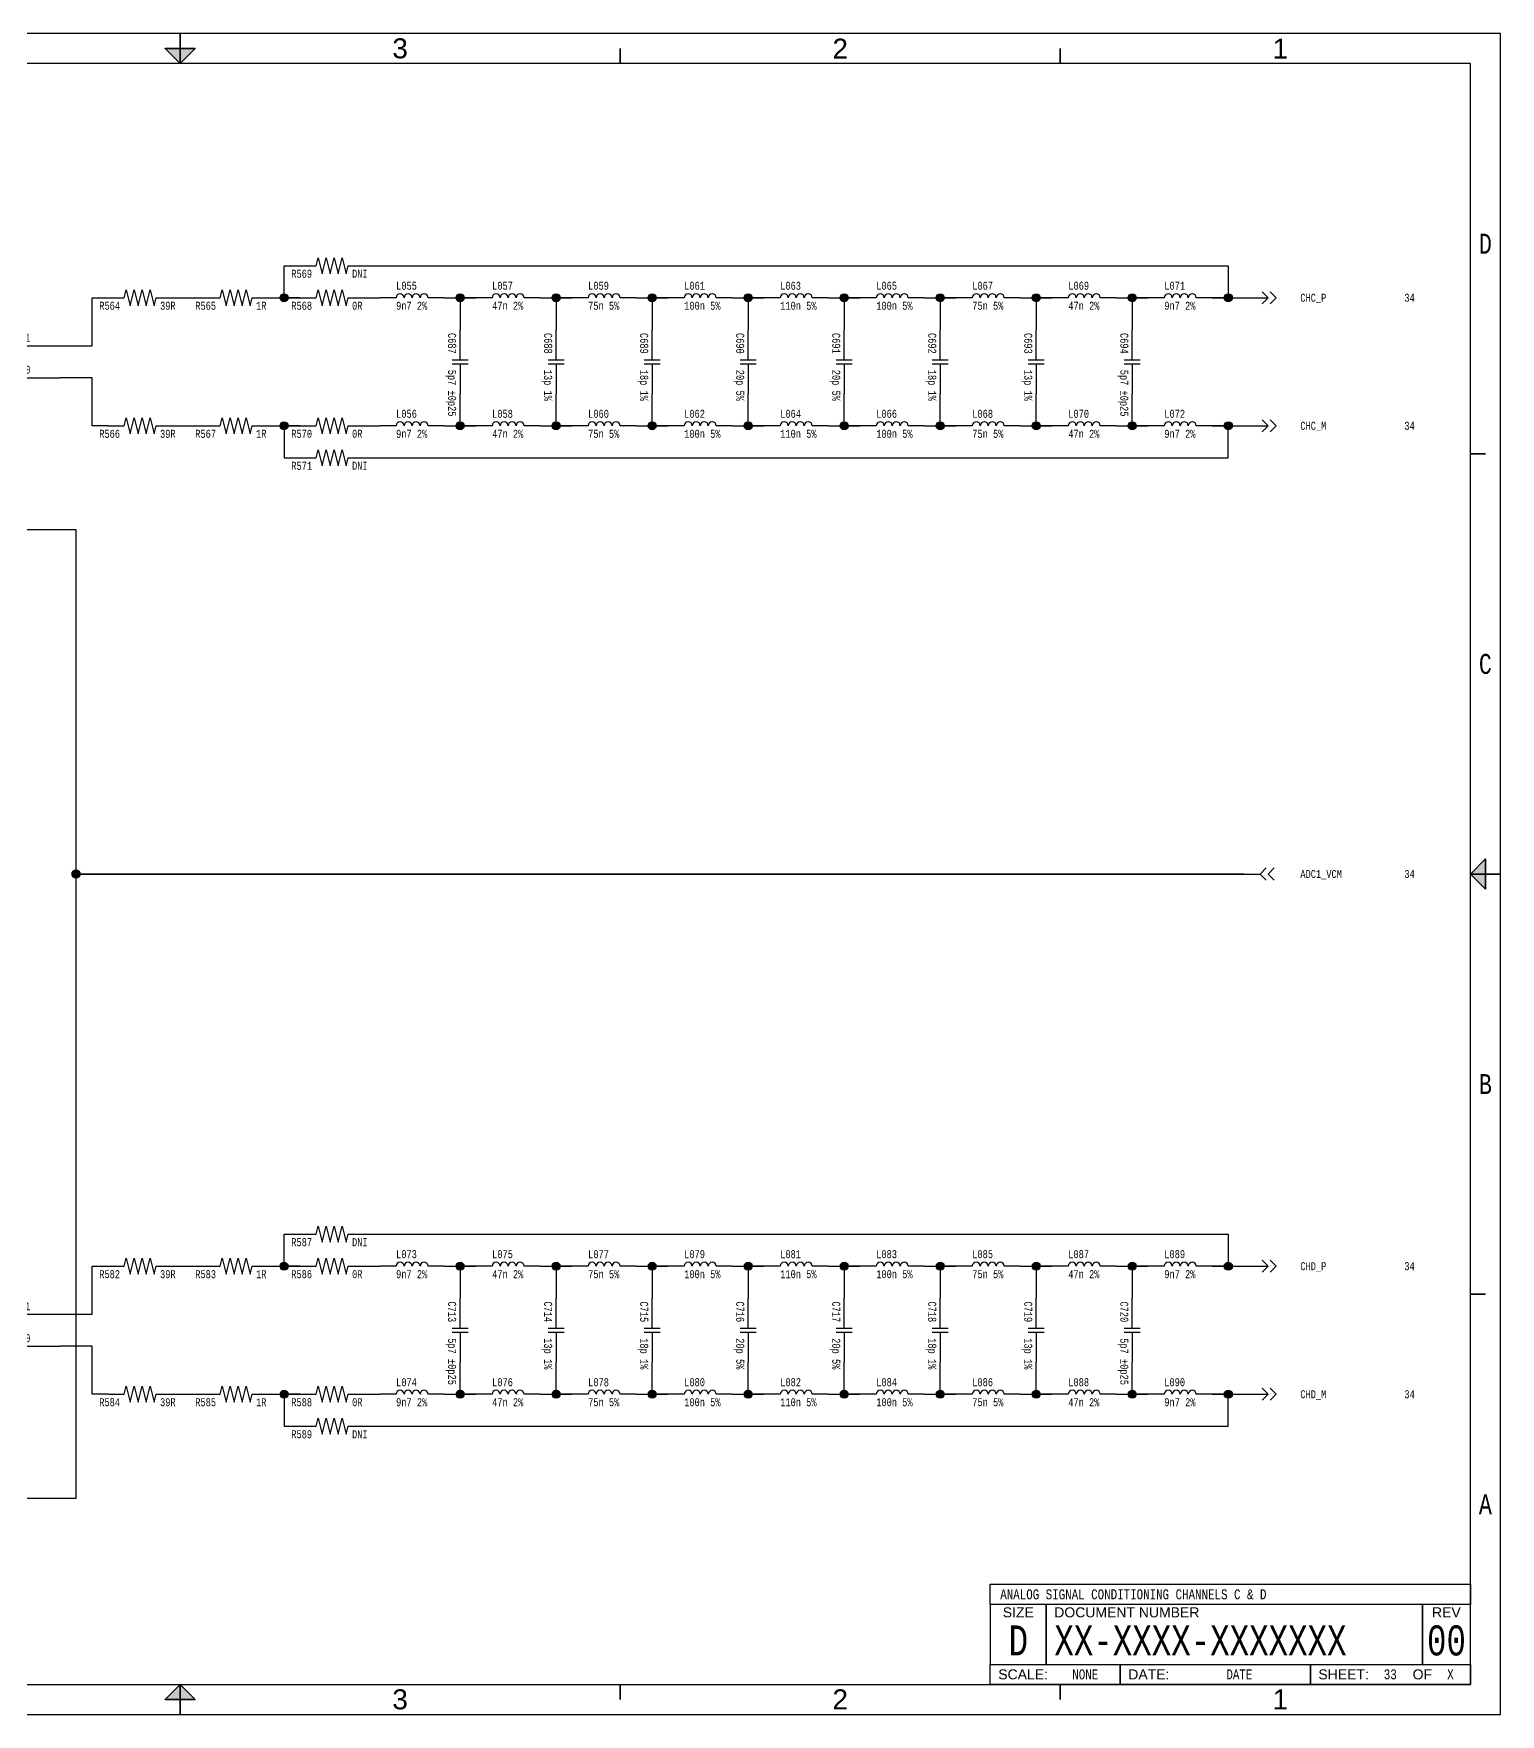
# Paper-space layout '33' of a CAD drawing. Header units: inches. Extents: x 0.2 to 16.8, y 0.2 to 10.8.
# Drawn here: x 7.58 to 16.75, y 0.25 to 10.75 of the extents above; entities that cross this region are included whole.
import ezdxf
from ezdxf.enums import TextEntityAlignment as Align

# ---------------------------------------------------------------- set-up
doc = ezdxf.new("R2010")
doc.units = ezdxf.units.IN
doc.header["$MEASUREMENT"] = 0
for name, color, linetype in [('BORDER', 13, 'Continuous'), ('COMPONENT', 14, 'Continuous'), ('SIGNAL', 84, 'Continuous'), ('TEXT', 252, 'Continuous')]:
    doc.layers.add(name, color=color, linetype=linetype)
doc.styles.add('Monotxt_75', font='monotxt.shx', dxfattribs={"width": 0.75})
doc.styles.get("Standard").update_dxf_attribs({"font": 'arial.ttf'})

# ---------------------------------------------------------------- blocks, each defined once
blk = doc.blocks.new('ANSI B Frame')
at = {"layer": 'BORDER', "lineweight": 35}
h = blk.add_hatch(color=256, dxfattribs=at)
h.dxf.hatch_style = 1
h.paths.add_polyline_path([(8.59375, 10.65625), (8.5, 10.65625), (8.5, 10.5625)])
h.paths.add_polyline_path([(8.5, 10.5625), (8.5, 10.65625), (8.40625, 10.65625)])
h = blk.add_hatch(color=256, dxfattribs=at)
h.dxf.hatch_style = 1
h.paths.add_polyline_path([(16.65625, 5.59375), (16.65625, 5.5), (16.5625, 5.5)])
h.paths.add_polyline_path([(16.5625, 5.5), (16.65625, 5.5), (16.65625, 5.40625)])
h = blk.add_hatch(color=256, dxfattribs=at)
h.dxf.hatch_style = 1
h.paths.add_polyline_path([(8.59375, 0.34375), (8.5, 0.34375), (8.5, 0.4375)])
h.paths.add_polyline_path([(8.5, 0.4375), (8.5, 0.34375), (8.40625, 0.34375)])
at = {"layer": 'BORDER'}
for points in [[(0.25, 0.25), (16.75, 0.25), (16.75, 10.75), (0.25, 10.75)], [(0.4375, 0.4375), (16.5625, 0.4375), (16.5625, 10.5625), (0.4375, 10.5625)], [(13.5625, 1.0625), (16.5625, 1.0625), (16.5625, 0.9375), (13.5625, 0.9375)], [(13.5625, 0.9375), (13.5625, 0.5625), (13.9125, 0.5625), (13.9125, 0.9375), (13.9125, 0.5625), (16.2625, 0.5625), (16.2625, 0.9375), (16.2625, 0.5625), (16.5625, 0.5625), (16.5625, 0.9375)], [(16.5625, 0.4375), (15.5625, 0.4375), (15.5625, 0.5625), (15.5625, 0.4375), (14.375, 0.4375), (14.375, 0.5625), (14.375, 0.4375), (13.5625, 0.4375), (13.5625, 0.5625), (16.5625, 0.5625)]]:
    blk.add_lwpolyline(points, close=True, dxfattribs=at)
at = {"layer": 'BORDER', "lineweight": 35}
for points in [[(8.5, 10.5625), (8.5, 10.75)], [(11.25, 10.65625), (11.25, 10.5625)], [(14, 10.65625), (14, 10.5625)], [(16.65625, 8.125), (16.5625, 8.125)], [(16.5625, 5.5), (16.75, 5.5)], [(16.65625, 2.875), (16.5625, 2.875)], [(8.5, 0.4375), (8.5, 0.25)], [(11.25, 0.34375), (11.25, 0.4375)], [(14, 0.34375), (14, 0.4375)]]:
    blk.add_lwpolyline(points, dxfattribs=at)
for points in [[(8.5, 10.5625), (8.59375, 10.65625), (8.40625, 10.65625)], [(16.5625, 5.5), (16.65625, 5.59375), (16.65625, 5.40625)], [(8.5, 0.4375), (8.59375, 0.34375), (8.40625, 0.34375)]]:
    blk.add_lwpolyline(points, close=True, dxfattribs=at)
at = {"layer": 'BORDER', "style": 'Monotxt_75', "width": 0.75}
for s, p in [('D', (16.65625, 9.4375)), ('C', (16.65625, 6.8125)), ('B', (16.65625, 4.1875)), ('A', (16.65625, 1.5625))]:
    blk.add_text(s, height=0.125, dxfattribs=at).set_placement(p, align=Align.MIDDLE_CENTER)
at = {"layer": 'BORDER'}
for s, p in [('SIZE', (13.7375, 0.8875)), ('REV', (16.4125, 0.8875)), ('OF', (16.2625, 0.5))]:
    blk.add_text(s, height=0.0625, dxfattribs=at).set_placement(p, align=Align.MIDDLE_CENTER)
for s, p in [('DOCUMENT NUMBER', (13.9625, 0.8875)), ('SCALE:', (13.6125, 0.5)), ('DATE:', (14.425, 0.5)), ('SHEET:', (15.6125, 0.5))]:
    blk.add_text(s, height=0.0625, dxfattribs=at).set_placement(p, align=Align.MIDDLE_LEFT)
at = {"layer": 'BORDER', "flags": 8}
for tag, p in [('ZN6', (1.625, 10.65787)), ('ZN5', (4.375, 10.66009)), ('ZN4', (7.125, 10.65625)), ('ZN3', (9.875, 10.65796)), ('ZN2', (12.625, 10.65574)), ('ZN1', (15.375, 10.65574)), ('ZN6', (1.625, 0.34375)), ('ZN5', (4.375, 0.34375)), ('ZN4', (7.125, 0.34375)), ('ZN3', (9.875, 0.34375)), ('ZN2', (12.625, 0.34375)), ('ZN1', (15.375, 0.34375))]:
    blk.add_attdef(tag, text='', height=0.125, dxfattribs=at).set_placement(p, align=Align.MIDDLE_CENTER)
at = {"layer": 'TEXT', "style": 'Monotxt_75', "width": 0.75, "flags": 8}
for tag, height, p in [('DESRP', 0.0625, (13.625, 1)), ('DWG_NO', 0.1875, (13.9625, 0.7125))]:
    blk.add_attdef(tag, text='', height=height, dxfattribs=at).set_placement(p, align=Align.MIDDLE_LEFT)
for tag, height, p in [('SHTSZ', 0.1875, (13.7375, 0.7125)), ('REV', 0.1875, (16.4125, 0.7125)), ('SCALE', 0.0625, (14.15625, 0.5)), ('REVDATE', 0.0625, (15.11875, 0.5)), ('CURRSHT', 0.0625, (16.0625, 0.5)), ('LASTSHT', 0.0625, (16.4375, 0.5))]:
    blk.add_attdef(tag, text='', height=height, dxfattribs=at).set_placement(p, align=Align.MIDDLE_CENTER)
blk = doc.blocks.new('FROM_CONN')
for points in [[(0, 0), (0.05, 0)], [(0.06875, 0.01875), (0.05, 0), (0.06875, -0.01875)], [(0.09375, 0.01875), (0.075, 0), (0.09375, -0.01875)]]:
    blk.add_lwpolyline(points)
blk = doc.blocks.new('TO_CONN')
for points in [[(0, 0), (0.075, 0)], [(0.05625, 0.01875), (0.075, 0), (0.05625, -0.01875)], [(0.08125, 0.01875), (0.1, 0), (0.08125, -0.01875)]]:
    blk.add_lwpolyline(points)
blk = doc.blocks.new('LMH6401')
for points in [[(-0.2, 0.7), (-0.2, 0.4)], [(0, 0.6), (0, 0.3)], [(-0.9, 0.45), (-0.6, 0.45)], [(-0.9, 0.35), (-0.6, 0.35)], [(-0.9, 0.25), (-0.6, 0.25)], [(-0.9, 0.15), (-0.6, 0.15)], [(0.4, 0.1), (0.9, 0.1)], [(-0.9, -0.05), (-0.6, -0.05)], [(0.4, -0.1), (0.9, -0.1)], [(-0.9, -0.25), (-0.6, -0.25)], [(0, -0.6), (0, -0.3)], [(-0.2, -0.7), (-0.2, -0.4)], [(-0.9, -0.45), (-0.6, -0.45)]]:
    blk.add_lwpolyline(points)
blk.add_lwpolyline([(-0.6, 0.6), (-0.6, -0.6), (0.6, 0)], close=True)
at = {"layer": 'TEXT', "style": 'Monotxt_75', "width": 0.75}
for s, p in [('15', (-0.65, 0.475)), ('14', (-0.65, 0.375)), ('1', (-0.65, 0.275)), ('4', (-0.65, 0.175)), ('2', (-0.65, -0.025)), ('3', (-0.65, -0.225)), ('9,12', (-0.65, -0.425))]:
    blk.add_text(s, height=0.05, dxfattribs=at).set_placement(p, align=Align.RIGHT)
for s, p in [('8,13', (-0.225, 0.5)), ('6', (-0.025, 0.4))]:
    blk.add_text(s, height=0.05, rotation=90, dxfattribs=at).set_placement(p)
for s, p in [('NCS', (-0.55, 0.45)), ('SCLK', (-0.55, 0.35)), ('SDI', (-0.55, 0.25)), ('SDO', (-0.55, 0.15)), ('INP', (-0.55, -0.05)), ('INM', (-0.55, -0.2)), ('GND', (-0.55, -0.45))]:
    blk.add_text(s, height=0.05, dxfattribs=at).set_placement(p, align=Align.MIDDLE_LEFT)
for s, p in [('VPOS', (-0.2, 0.35)), ('PD', (0, 0.25))]:
    blk.add_text(s, height=0.05, rotation=90, dxfattribs=at).set_placement(p, align=Align.MIDDLE_RIGHT)
for s, p in [('OUTP', (0.3, 0.1)), ('OUTM', (0.3, -0.1))]:
    blk.add_text(s, height=0.05, dxfattribs=at).set_placement(p, align=Align.MIDDLE_RIGHT)
for s, p in [('11', (0.65, 0.125)), ('10', (0.65, -0.075))]:
    blk.add_text(s, height=0.05, dxfattribs=at).set_placement(p)
for s, p in [('VOCM', (0, -0.25)), ('VNEG', (-0.2, -0.35))]:
    blk.add_text(s, height=0.05, rotation=90, dxfattribs=at).set_placement(p, align=Align.MIDDLE_LEFT)
for s, p in [('7', (-0.025, -0.4)), ('5,16', (-0.225, -0.5))]:
    blk.add_text(s, height=0.05, rotation=90, dxfattribs=at).set_placement(p, align=Align.RIGHT)
at = {"layer": 'TEXT', "style": 'Monotxt_75', "width": 0.75, "flags": 8}
blk.add_attdef('REF', (0.2, 0.25), '', height=0.05, dxfattribs=at)
blk.add_attdef('MFGPN', text='', height=0.05, dxfattribs=at).set_placement((0.2, -0.25), align=Align.TOP_LEFT)
blk = doc.blocks.new('CONNECT')
blk.add_hatch(color=256).paths.add_polyline_path([(0.0125, 0, 1), (-0.0125, 0, 1)])
blk.add_circle((0, 0), 0.0125)
blk = doc.blocks.new('IND')
blk.add_lwpolyline([(0.2, 0), (0.1, 0, 1), (0.05, 0, 1), (0, 0, 1), (-0.05, 0, 1), (-0.1, 0), (-0.2, 0)], format="xyb")
at = {"layer": 'TEXT', "style": 'Monotxt_75', "width": 0.75, "flags": 8}
blk.add_attdef('REFID', (-0.1, 0.05), '', height=0.05, dxfattribs=at)
blk.add_attdef('VALUE', text='', height=0.05, dxfattribs=at).set_placement((-0.1, -0.025), align=Align.TOP_LEFT)
blk = doc.blocks.new('RES')
blk.add_lwpolyline([(-0.2, 0), (-0.1, 0), (-0.0875, 0.05), (-0.0625, -0.05), (-0.0375, 0.05), (-0.0125, -0.05), (0.0125, 0.05), (0.0375, -0.05), (0.0625, 0.05), (0.0875, -0.05), (0.1, 0), (0.2, 0)])
at = {"layer": 'TEXT', "style": 'Monotxt_75', "width": 0.75, "flags": 8}
blk.add_attdef('REFID', text='', height=0.05, dxfattribs=at).set_placement((-0.125, -0.025), align=Align.TOP_RIGHT)
blk.add_attdef('VALUE', text='', height=0.05, dxfattribs=at).set_placement((0.125, -0.025), align=Align.TOP_LEFT)
blk = doc.blocks.new('CAP')
for points in [[(0, 0.0125), (0, 0.2)], [(-0.05, 0.0125), (0.05, 0.0125)], [(-0.05, -0.0125), (0.05, -0.0125)], [(0, -0.0125), (0, -0.2)]]:
    blk.add_lwpolyline(points)
at = {"layer": 'TEXT', "style": 'Monotxt_75', "width": 0.75, "flags": 8}
blk.add_attdef('REFID', text='', height=0.05, rotation=270, dxfattribs=at).set_placement((-0.025, 0.05), align=Align.TOP_RIGHT)
blk.add_attdef('VALUE', text='', height=0.05, rotation=270, dxfattribs=at).set_placement((-0.025, -0.05), align=Align.TOP_LEFT)

psp = doc.layouts.new('33')

# ---------------------------------------------------------------- linework, layer by layer
at = {"layer": 'SIGNAL'}
for points in [[(9.05, 9.1), (9.25, 9.1), (9.15, 9.1), (9.15, 9.3), (9.25, 9.3)], [(9.65, 9.3), (15.05, 9.3), (15.05, 9.1), (14.95, 9.1), (15.15, 9.1)], [(7.75, 8.8), (7.95, 8.8), (7.95, 9.1), (8.05, 9.1)], [(8.45, 9.1), (8.65, 9.1)], [(9.65, 9.1), (9.75, 9.1)], [(10.15, 9.1), (10.35, 9.1), (10.25, 9.1), (10.25, 8.9)], [(10.75, 9.1), (10.95, 9.1), (10.85, 9.1), (10.85, 8.9)], [(11.35, 9.1), (11.55, 9.1), (11.45, 9.1), (11.45, 8.9)], [(11.95, 9.1), (12.15, 9.1), (12.05, 9.1), (12.05, 8.9)], [(12.55, 9.1), (12.75, 9.1), (12.65, 9.1), (12.65, 8.9)], [(13.15, 9.1), (13.35, 9.1), (13.25, 9.1), (13.25, 8.9)], [(13.75, 9.1), (13.95, 9.1), (13.85, 9.1), (13.85, 8.9)], [(14.35, 9.1), (14.55, 9.1), (14.45, 9.1), (14.45, 8.9)], [(8.05, 8.3), (7.95, 8.3), (7.95, 8.6), (7.75, 8.6)], [(10.15, 8.3), (10.35, 8.3), (10.25, 8.3), (10.25, 8.5)], [(10.75, 8.3), (10.95, 8.3), (10.85, 8.3), (10.85, 8.5)], [(11.35, 8.3), (11.55, 8.3), (11.45, 8.3), (11.45, 8.5)], [(11.95, 8.3), (12.15, 8.3), (12.05, 8.3), (12.05, 8.5)], [(12.55, 8.3), (12.75, 8.3), (12.65, 8.3), (12.65, 8.5)], [(13.15, 8.3), (13.35, 8.3), (13.25, 8.3), (13.25, 8.5)], [(13.75, 8.3), (13.95, 8.3), (13.85, 8.3), (13.85, 8.5)], [(14.35, 8.3), (14.55, 8.3), (14.45, 8.3), (14.45, 8.5)], [(8.45, 8.3), (8.65, 8.3)], [(9.05, 8.3), (9.25, 8.3), (9.15, 8.3), (9.15, 8.1), (9.25, 8.1)], [(9.65, 8.3), (9.75, 8.3)], [(9.65, 8.1), (15.05, 8.1), (15.05, 8.3), (14.95, 8.3), (15.15, 8.3)], [(6.875, 1.6), (7.85, 1.6), (7.85, 5.5), (15.15, 5.5), (7.875, 5.5), (7.85, 5.525), (7.85, 7.65), (6.875, 7.65)], [(9.05, 3.05), (9.25, 3.05), (9.15, 3.05), (9.15, 3.25), (9.25, 3.25)], [(9.65, 3.25), (15.05, 3.25), (15.05, 3.05), (14.95, 3.05), (15.15, 3.05)], [(7.75, 2.75), (7.95, 2.75), (7.95, 3.05), (8.05, 3.05)], [(8.45, 3.05), (8.65, 3.05)], [(9.65, 3.05), (9.75, 3.05)], [(10.15, 3.05), (10.35, 3.05), (10.25, 3.05), (10.25, 2.85)], [(10.75, 3.05), (10.95, 3.05), (10.85, 3.05), (10.85, 2.85)], [(11.35, 3.05), (11.55, 3.05), (11.45, 3.05), (11.45, 2.85)], [(11.95, 3.05), (12.15, 3.05), (12.05, 3.05), (12.05, 2.85)], [(12.55, 3.05), (12.75, 3.05), (12.65, 3.05), (12.65, 2.85)], [(13.15, 3.05), (13.35, 3.05), (13.25, 3.05), (13.25, 2.85)], [(13.75, 3.05), (13.95, 3.05), (13.85, 3.05), (13.85, 2.85)], [(14.35, 3.05), (14.55, 3.05), (14.45, 3.05), (14.45, 2.85)], [(8.05, 2.25), (7.95, 2.25), (7.95, 2.55), (7.75, 2.55)], [(10.15, 2.25), (10.35, 2.25), (10.25, 2.25), (10.25, 2.45)], [(10.75, 2.25), (10.95, 2.25), (10.85, 2.25), (10.85, 2.45)], [(11.35, 2.25), (11.55, 2.25), (11.45, 2.25), (11.45, 2.45)], [(11.95, 2.25), (12.15, 2.25), (12.05, 2.25), (12.05, 2.45)], [(12.55, 2.25), (12.75, 2.25), (12.65, 2.25), (12.65, 2.45)], [(13.15, 2.25), (13.35, 2.25), (13.25, 2.25), (13.25, 2.45)], [(13.75, 2.25), (13.95, 2.25), (13.85, 2.25), (13.85, 2.45)], [(14.35, 2.25), (14.55, 2.25), (14.45, 2.25), (14.45, 2.45)], [(8.45, 2.25), (8.65, 2.25)], [(9.05, 2.25), (9.25, 2.25), (9.15, 2.25), (9.15, 2.05), (9.25, 2.05)], [(9.65, 2.25), (9.75, 2.25)], [(9.65, 2.05), (15.05, 2.05), (15.05, 2.25), (14.95, 2.25), (15.15, 2.25)]]:
    psp.add_lwpolyline(points, dxfattribs=at)

# ---------------------------------------------------------------- block references
ref = psp.add_blockref('ANSI B Frame', (0, 0))
ref.add_attrib('SHTSZ', 'D', dxfattribs={"layer": 'TEXT', "height": 0.188, "style": 'Monotxt_75', "width": 0.75}).set_placement((13.738, 0.712), align=Align.MIDDLE_CENTER)
ref.add_attrib('DWG_NO', 'XX-XXXX-XXXXXXX', dxfattribs={"layer": 'TEXT', "height": 0.1875, "style": 'Monotxt_75', "width": 0.75}).set_placement((13.963, 0.712), align=Align.MIDDLE_LEFT)
ref.add_attrib('REV', '00', dxfattribs={"layer": 'TEXT', "height": 0.1875, "style": 'Monotxt_75', "width": 0.75}).set_placement((16.413, 0.712), align=Align.MIDDLE_CENTER)
ref.add_attrib('SCALE', 'NONE', dxfattribs={"layer": 'TEXT', "height": 0.0625, "style": 'Monotxt_75', "width": 0.75}).set_placement((14.156, 0.5), align=Align.MIDDLE_CENTER)
ref.add_attrib('REVDATE', 'DATE', dxfattribs={"layer": 'TEXT', "height": 0.0625, "style": 'Monotxt_75', "width": 0.75}).set_placement((15.119, 0.5), align=Align.MIDDLE_CENTER)
ref.add_attrib('CURRSHT', '33', dxfattribs={"layer": 'TEXT', "height": 0.0625, "style": 'Monotxt_75', "width": 0.75}).set_placement((16.062, 0.5), align=Align.MIDDLE_CENTER)
ref.add_attrib('LASTSHT', 'X', dxfattribs={"layer": 'TEXT', "height": 0.0625, "style": 'Monotxt_75', "width": 0.75}).set_placement((16.438, 0.5), align=Align.MIDDLE_CENTER)
ref.add_attrib('DESRP', 'ANALOG SIGNAL CONDITIONING CHANNELS C & D', dxfattribs={"layer": 'TEXT', "height": 0.0625, "style": 'Monotxt_75', "width": 0.75}).set_placement((13.625, 1), align=Align.MIDDLE_LEFT)
ref.add_attrib('ZN1', '1', dxfattribs={"layer": 'BORDER', "height": 0.125}).set_placement((15.375, 0.344), align=Align.MIDDLE_CENTER)
ref.add_attrib('ZN1', '1', dxfattribs={"layer": 'BORDER', "height": 0.125}).set_placement((15.375, 10.656), align=Align.MIDDLE_CENTER)
ref.add_attrib('ZN2', '2', dxfattribs={"layer": 'BORDER', "height": 0.125}).set_placement((12.625, 0.344), align=Align.MIDDLE_CENTER)
ref.add_attrib('ZN2', '2', dxfattribs={"layer": 'BORDER', "height": 0.125}).set_placement((12.625, 10.656), align=Align.MIDDLE_CENTER)
ref.add_attrib('ZN3', '3', dxfattribs={"layer": 'BORDER', "height": 0.125}).set_placement((9.875, 0.344), align=Align.MIDDLE_CENTER)
ref.add_attrib('ZN3', '3', dxfattribs={"layer": 'BORDER', "height": 0.125}).set_placement((9.875, 10.658), align=Align.MIDDLE_CENTER)
at = {"layer": 'COMPONENT'}
ref = psp.add_blockref('LMH6401', (6.85, 8.7), dxfattribs=at)
ref.add_attrib('REF', 'U075', (7.05, 8.95), dxfattribs={"layer": 'TEXT', "height": 0.05, "style": 'Monotxt_75', "width": 0.75})
ref.add_attrib('MFGPN', 'LMH6401', dxfattribs={"layer": 'TEXT', "height": 0.05, "style": 'Monotxt_75', "width": 0.75}).set_placement((7.05, 8.45), align=Align.TOP_LEFT)
for p, values in [((9.45, 9.3), {'REFID': 'R569', 'VALUE': 'DNI'}), ((8.25, 9.1), {'REFID': 'R564', 'VALUE': '39R'}), ((8.85, 9.1), {'REFID': 'R565', 'VALUE': '1R'}), ((9.45, 9.1), {'REFID': 'R568', 'VALUE': '0R'}), ((8.25, 8.3), {'REFID': 'R566', 'VALUE': '39R'}), ((8.85, 8.3), {'REFID': 'R567', 'VALUE': '1R'}), ((9.45, 8.3), {'REFID': 'R570', 'VALUE': '0R'}), ((9.45, 8.1), {'REFID': 'R571', 'VALUE': 'DNI'}), ((9.45, 3.25), {'REFID': 'R587', 'VALUE': 'DNI'}), ((8.25, 3.05), {'REFID': 'R582', 'VALUE': '39R'}), ((8.85, 3.05), {'REFID': 'R583', 'VALUE': '1R'}), ((9.45, 3.05), {'REFID': 'R586', 'VALUE': '0R'}), ((8.25, 2.25), {'REFID': 'R584', 'VALUE': '39R'}), ((8.85, 2.25), {'REFID': 'R585', 'VALUE': '1R'}), ((9.45, 2.25), {'REFID': 'R588', 'VALUE': '0R'}), ((9.45, 2.05), {'REFID': 'R589', 'VALUE': 'DNI'})]:
    psp.add_blockref('RES', p, dxfattribs=at).add_auto_attribs(values)
ref = psp.add_blockref('IND', (9.95, 9.1), dxfattribs=at)
ref.add_attrib('REFID', 'L055', (9.85, 9.15), dxfattribs={"layer": 'TEXT', "height": 0.05, "style": 'Monotxt_75', "width": 0.75})
ref.add_attrib('VALUE', '9n7 2%', dxfattribs={"layer": 'TEXT', "height": 0.05, "style": 'Monotxt_75', "width": 0.75}).set_placement((9.85, 9.075), align=Align.TOP_LEFT)
ref = psp.add_blockref('IND', (10.55, 9.1), dxfattribs=at)
ref.add_attrib('REFID', 'L057', (10.45, 9.15), dxfattribs={"layer": 'TEXT', "height": 0.05, "style": 'Monotxt_75', "width": 0.75})
ref.add_attrib('VALUE', '47n 2%', dxfattribs={"layer": 'TEXT', "height": 0.05, "style": 'Monotxt_75', "width": 0.75}).set_placement((10.45, 9.075), align=Align.TOP_LEFT)
ref = psp.add_blockref('IND', (11.15, 9.1), dxfattribs=at)
ref.add_attrib('REFID', 'L059', (11.05, 9.15), dxfattribs={"layer": 'TEXT', "height": 0.05, "style": 'Monotxt_75', "width": 0.75})
ref.add_attrib('VALUE', '75n 5%', dxfattribs={"layer": 'TEXT', "height": 0.05, "style": 'Monotxt_75', "width": 0.75}).set_placement((11.05, 9.075), align=Align.TOP_LEFT)
ref = psp.add_blockref('IND', (11.75, 9.1), dxfattribs=at)
ref.add_attrib('REFID', 'L061', (11.65, 9.15), dxfattribs={"layer": 'TEXT', "height": 0.05, "style": 'Monotxt_75', "width": 0.75})
ref.add_attrib('VALUE', '100n 5%', dxfattribs={"layer": 'TEXT', "height": 0.05, "style": 'Monotxt_75', "width": 0.75}).set_placement((11.65, 9.075), align=Align.TOP_LEFT)
ref = psp.add_blockref('IND', (12.35, 9.1), dxfattribs=at)
ref.add_attrib('REFID', 'L063', (12.25, 9.15), dxfattribs={"layer": 'TEXT', "height": 0.05, "style": 'Monotxt_75', "width": 0.75})
ref.add_attrib('VALUE', '110n 5%', dxfattribs={"layer": 'TEXT', "height": 0.05, "style": 'Monotxt_75', "width": 0.75}).set_placement((12.25, 9.075), align=Align.TOP_LEFT)
ref = psp.add_blockref('IND', (12.95, 9.1), dxfattribs=at)
ref.add_attrib('REFID', 'L065', (12.85, 9.15), dxfattribs={"layer": 'TEXT', "height": 0.05, "style": 'Monotxt_75', "width": 0.75})
ref.add_attrib('VALUE', '100n 5%', dxfattribs={"layer": 'TEXT', "height": 0.05, "style": 'Monotxt_75', "width": 0.75}).set_placement((12.85, 9.075), align=Align.TOP_LEFT)
ref = psp.add_blockref('IND', (13.55, 9.1), dxfattribs=at)
ref.add_attrib('REFID', 'L067', (13.45, 9.15), dxfattribs={"layer": 'TEXT', "height": 0.05, "style": 'Monotxt_75', "width": 0.75})
ref.add_attrib('VALUE', '75n 5%', dxfattribs={"layer": 'TEXT', "height": 0.05, "style": 'Monotxt_75', "width": 0.75}).set_placement((13.45, 9.075), align=Align.TOP_LEFT)
ref = psp.add_blockref('IND', (14.15, 9.1), dxfattribs=at)
ref.add_attrib('REFID', 'L069', (14.05, 9.15), dxfattribs={"layer": 'TEXT', "height": 0.05, "style": 'Monotxt_75', "width": 0.75})
ref.add_attrib('VALUE', '47n 2%', dxfattribs={"layer": 'TEXT', "height": 0.05, "style": 'Monotxt_75', "width": 0.75}).set_placement((14.05, 9.075), align=Align.TOP_LEFT)
ref = psp.add_blockref('IND', (14.75, 9.1), dxfattribs=at)
ref.add_attrib('REFID', 'L071', (14.65, 9.15), dxfattribs={"layer": 'TEXT', "height": 0.05, "style": 'Monotxt_75', "width": 0.75})
ref.add_attrib('VALUE', '9n7 2%', dxfattribs={"layer": 'TEXT', "height": 0.05, "style": 'Monotxt_75', "width": 0.75}).set_placement((14.65, 9.075), align=Align.TOP_LEFT)
at = {"layer": 'COMPONENT', "xscale": 2, "yscale": 2, "zscale": 2}
for name, p in [('TO_CONN', (15.15, 9.1)), ('TO_CONN', (15.15, 8.3)), ('FROM_CONN', (15.15, 5.5)), ('TO_CONN', (15.15, 3.05)), ('TO_CONN', (15.15, 2.25))]:
    psp.add_blockref(name, p, dxfattribs=at)
at = {"layer": 'COMPONENT'}
ref = psp.add_blockref('CAP', (10.25, 8.7), dxfattribs=at)
ref.add_attrib('REFID', 'C687', dxfattribs={"layer": 'TEXT', "height": 0.05, "rotation": 270, "style": 'Monotxt_75', "width": 0.75}).set_placement((10.225, 8.75), align=Align.TOP_RIGHT)
ref.add_attrib('VALUE', '5p7 ±0p25', dxfattribs={"layer": 'TEXT', "height": 0.05, "rotation": 270, "style": 'Monotxt_75', "width": 0.75}).set_placement((10.225, 8.65), align=Align.TOP_LEFT)
ref = psp.add_blockref('CAP', (10.85, 8.7), dxfattribs=at)
ref.add_attrib('REFID', 'C688', dxfattribs={"layer": 'TEXT', "height": 0.05, "rotation": 270, "style": 'Monotxt_75', "width": 0.75}).set_placement((10.825, 8.75), align=Align.TOP_RIGHT)
ref.add_attrib('VALUE', '13p 1%', dxfattribs={"layer": 'TEXT', "height": 0.05, "rotation": 270, "style": 'Monotxt_75', "width": 0.75}).set_placement((10.825, 8.65), align=Align.TOP_LEFT)
ref = psp.add_blockref('CAP', (11.45, 8.7), dxfattribs=at)
ref.add_attrib('REFID', 'C689', dxfattribs={"layer": 'TEXT', "height": 0.05, "rotation": 270, "style": 'Monotxt_75', "width": 0.75}).set_placement((11.425, 8.75), align=Align.TOP_RIGHT)
ref.add_attrib('VALUE', '18p 1%', dxfattribs={"layer": 'TEXT', "height": 0.05, "rotation": 270, "style": 'Monotxt_75', "width": 0.75}).set_placement((11.425, 8.65), align=Align.TOP_LEFT)
ref = psp.add_blockref('CAP', (12.05, 8.7), dxfattribs=at)
ref.add_attrib('REFID', 'C690', dxfattribs={"layer": 'TEXT', "height": 0.05, "rotation": 270, "style": 'Monotxt_75', "width": 0.75}).set_placement((12.025, 8.75), align=Align.TOP_RIGHT)
ref.add_attrib('VALUE', '20p 5%', dxfattribs={"layer": 'TEXT', "height": 0.05, "rotation": 270, "style": 'Monotxt_75', "width": 0.75}).set_placement((12.025, 8.65), align=Align.TOP_LEFT)
ref = psp.add_blockref('CAP', (12.65, 8.7), dxfattribs=at)
ref.add_attrib('REFID', 'C691', dxfattribs={"layer": 'TEXT', "height": 0.05, "rotation": 270, "style": 'Monotxt_75', "width": 0.75}).set_placement((12.625, 8.75), align=Align.TOP_RIGHT)
ref.add_attrib('VALUE', '20p 5%', dxfattribs={"layer": 'TEXT', "height": 0.05, "rotation": 270, "style": 'Monotxt_75', "width": 0.75}).set_placement((12.625, 8.65), align=Align.TOP_LEFT)
ref = psp.add_blockref('CAP', (13.25, 8.7), dxfattribs=at)
ref.add_attrib('REFID', 'C692', dxfattribs={"layer": 'TEXT', "height": 0.05, "rotation": 270, "style": 'Monotxt_75', "width": 0.75}).set_placement((13.225, 8.75), align=Align.TOP_RIGHT)
ref.add_attrib('VALUE', '18p 1%', dxfattribs={"layer": 'TEXT', "height": 0.05, "rotation": 270, "style": 'Monotxt_75', "width": 0.75}).set_placement((13.225, 8.65), align=Align.TOP_LEFT)
ref = psp.add_blockref('CAP', (13.85, 8.7), dxfattribs=at)
ref.add_attrib('REFID', 'C693', dxfattribs={"layer": 'TEXT', "height": 0.05, "rotation": 270, "style": 'Monotxt_75', "width": 0.75}).set_placement((13.825, 8.75), align=Align.TOP_RIGHT)
ref.add_attrib('VALUE', '13p 1%', dxfattribs={"layer": 'TEXT', "height": 0.05, "rotation": 270, "style": 'Monotxt_75', "width": 0.75}).set_placement((13.825, 8.65), align=Align.TOP_LEFT)
ref = psp.add_blockref('CAP', (14.45, 8.7), dxfattribs=at)
ref.add_attrib('REFID', 'C694', dxfattribs={"layer": 'TEXT', "height": 0.05, "rotation": 270, "style": 'Monotxt_75', "width": 0.75}).set_placement((14.425, 8.75), align=Align.TOP_RIGHT)
ref.add_attrib('VALUE', '5p7 ±0p25', dxfattribs={"layer": 'TEXT', "height": 0.05, "rotation": 270, "style": 'Monotxt_75', "width": 0.75}).set_placement((14.425, 8.65), align=Align.TOP_LEFT)
ref = psp.add_blockref('IND', (9.95, 8.3), dxfattribs=at)
ref.add_attrib('REFID', 'L056', (9.85, 8.35), dxfattribs={"layer": 'TEXT', "height": 0.05, "style": 'Monotxt_75', "width": 0.75})
ref.add_attrib('VALUE', '9n7 2%', dxfattribs={"layer": 'TEXT', "height": 0.05, "style": 'Monotxt_75', "width": 0.75}).set_placement((9.85, 8.275), align=Align.TOP_LEFT)
ref = psp.add_blockref('IND', (10.55, 8.3), dxfattribs=at)
ref.add_attrib('REFID', 'L058', (10.45, 8.35), dxfattribs={"layer": 'TEXT', "height": 0.05, "style": 'Monotxt_75', "width": 0.75})
ref.add_attrib('VALUE', '47n 2%', dxfattribs={"layer": 'TEXT', "height": 0.05, "style": 'Monotxt_75', "width": 0.75}).set_placement((10.45, 8.275), align=Align.TOP_LEFT)
ref = psp.add_blockref('IND', (11.15, 8.3), dxfattribs=at)
ref.add_attrib('REFID', 'L060', (11.05, 8.35), dxfattribs={"layer": 'TEXT', "height": 0.05, "style": 'Monotxt_75', "width": 0.75})
ref.add_attrib('VALUE', '75n 5%', dxfattribs={"layer": 'TEXT', "height": 0.05, "style": 'Monotxt_75', "width": 0.75}).set_placement((11.05, 8.275), align=Align.TOP_LEFT)
ref = psp.add_blockref('IND', (11.75, 8.3), dxfattribs=at)
ref.add_attrib('REFID', 'L062', (11.65, 8.35), dxfattribs={"layer": 'TEXT', "height": 0.05, "style": 'Monotxt_75', "width": 0.75})
ref.add_attrib('VALUE', '100n 5%', dxfattribs={"layer": 'TEXT', "height": 0.05, "style": 'Monotxt_75', "width": 0.75}).set_placement((11.65, 8.275), align=Align.TOP_LEFT)
ref = psp.add_blockref('IND', (12.35, 8.3), dxfattribs=at)
ref.add_attrib('REFID', 'L064', (12.25, 8.35), dxfattribs={"layer": 'TEXT', "height": 0.05, "style": 'Monotxt_75', "width": 0.75})
ref.add_attrib('VALUE', '110n 5%', dxfattribs={"layer": 'TEXT', "height": 0.05, "style": 'Monotxt_75', "width": 0.75}).set_placement((12.25, 8.275), align=Align.TOP_LEFT)
ref = psp.add_blockref('IND', (12.95, 8.3), dxfattribs=at)
ref.add_attrib('REFID', 'L066', (12.85, 8.35), dxfattribs={"layer": 'TEXT', "height": 0.05, "style": 'Monotxt_75', "width": 0.75})
ref.add_attrib('VALUE', '100n 5%', dxfattribs={"layer": 'TEXT', "height": 0.05, "style": 'Monotxt_75', "width": 0.75}).set_placement((12.85, 8.275), align=Align.TOP_LEFT)
ref = psp.add_blockref('IND', (13.55, 8.3), dxfattribs=at)
ref.add_attrib('REFID', 'L068', (13.45, 8.35), dxfattribs={"layer": 'TEXT', "height": 0.05, "style": 'Monotxt_75', "width": 0.75})
ref.add_attrib('VALUE', '75n 5%', dxfattribs={"layer": 'TEXT', "height": 0.05, "style": 'Monotxt_75', "width": 0.75}).set_placement((13.45, 8.275), align=Align.TOP_LEFT)
ref = psp.add_blockref('IND', (14.15, 8.3), dxfattribs=at)
ref.add_attrib('REFID', 'L070', (14.05, 8.35), dxfattribs={"layer": 'TEXT', "height": 0.05, "style": 'Monotxt_75', "width": 0.75})
ref.add_attrib('VALUE', '47n 2%', dxfattribs={"layer": 'TEXT', "height": 0.05, "style": 'Monotxt_75', "width": 0.75}).set_placement((14.05, 8.275), align=Align.TOP_LEFT)
ref = psp.add_blockref('IND', (14.75, 8.3), dxfattribs=at)
ref.add_attrib('REFID', 'L072', (14.65, 8.35), dxfattribs={"layer": 'TEXT', "height": 0.05, "style": 'Monotxt_75', "width": 0.75})
ref.add_attrib('VALUE', '9n7 2%', dxfattribs={"layer": 'TEXT', "height": 0.05, "style": 'Monotxt_75', "width": 0.75}).set_placement((14.65, 8.275), align=Align.TOP_LEFT)
ref = psp.add_blockref('LMH6401', (6.85, 2.65), dxfattribs=at)
ref.add_attrib('REF', 'U077', (7.05, 2.9), dxfattribs={"layer": 'TEXT', "height": 0.05, "style": 'Monotxt_75', "width": 0.75})
ref.add_attrib('MFGPN', 'LMH6401', dxfattribs={"layer": 'TEXT', "height": 0.05, "style": 'Monotxt_75', "width": 0.75}).set_placement((7.05, 2.4), align=Align.TOP_LEFT)
ref = psp.add_blockref('IND', (9.95, 3.05), dxfattribs=at)
ref.add_attrib('REFID', 'L073', (9.85, 3.1), dxfattribs={"layer": 'TEXT', "height": 0.05, "style": 'Monotxt_75', "width": 0.75})
ref.add_attrib('VALUE', '9n7 2%', dxfattribs={"layer": 'TEXT', "height": 0.05, "style": 'Monotxt_75', "width": 0.75}).set_placement((9.85, 3.025), align=Align.TOP_LEFT)
ref = psp.add_blockref('IND', (10.55, 3.05), dxfattribs=at)
ref.add_attrib('REFID', 'L075', (10.45, 3.1), dxfattribs={"layer": 'TEXT', "height": 0.05, "style": 'Monotxt_75', "width": 0.75})
ref.add_attrib('VALUE', '47n 2%', dxfattribs={"layer": 'TEXT', "height": 0.05, "style": 'Monotxt_75', "width": 0.75}).set_placement((10.45, 3.025), align=Align.TOP_LEFT)
ref = psp.add_blockref('IND', (11.15, 3.05), dxfattribs=at)
ref.add_attrib('REFID', 'L077', (11.05, 3.1), dxfattribs={"layer": 'TEXT', "height": 0.05, "style": 'Monotxt_75', "width": 0.75})
ref.add_attrib('VALUE', '75n 5%', dxfattribs={"layer": 'TEXT', "height": 0.05, "style": 'Monotxt_75', "width": 0.75}).set_placement((11.05, 3.025), align=Align.TOP_LEFT)
ref = psp.add_blockref('IND', (11.75, 3.05), dxfattribs=at)
ref.add_attrib('REFID', 'L079', (11.65, 3.1), dxfattribs={"layer": 'TEXT', "height": 0.05, "style": 'Monotxt_75', "width": 0.75})
ref.add_attrib('VALUE', '100n 5%', dxfattribs={"layer": 'TEXT', "height": 0.05, "style": 'Monotxt_75', "width": 0.75}).set_placement((11.65, 3.025), align=Align.TOP_LEFT)
ref = psp.add_blockref('IND', (12.35, 3.05), dxfattribs=at)
ref.add_attrib('REFID', 'L081', (12.25, 3.1), dxfattribs={"layer": 'TEXT', "height": 0.05, "style": 'Monotxt_75', "width": 0.75})
ref.add_attrib('VALUE', '110n 5%', dxfattribs={"layer": 'TEXT', "height": 0.05, "style": 'Monotxt_75', "width": 0.75}).set_placement((12.25, 3.025), align=Align.TOP_LEFT)
ref = psp.add_blockref('IND', (12.95, 3.05), dxfattribs=at)
ref.add_attrib('REFID', 'L083', (12.85, 3.1), dxfattribs={"layer": 'TEXT', "height": 0.05, "style": 'Monotxt_75', "width": 0.75})
ref.add_attrib('VALUE', '100n 5%', dxfattribs={"layer": 'TEXT', "height": 0.05, "style": 'Monotxt_75', "width": 0.75}).set_placement((12.85, 3.025), align=Align.TOP_LEFT)
ref = psp.add_blockref('IND', (13.55, 3.05), dxfattribs=at)
ref.add_attrib('REFID', 'L085', (13.45, 3.1), dxfattribs={"layer": 'TEXT', "height": 0.05, "style": 'Monotxt_75', "width": 0.75})
ref.add_attrib('VALUE', '75n 5%', dxfattribs={"layer": 'TEXT', "height": 0.05, "style": 'Monotxt_75', "width": 0.75}).set_placement((13.45, 3.025), align=Align.TOP_LEFT)
ref = psp.add_blockref('IND', (14.15, 3.05), dxfattribs=at)
ref.add_attrib('REFID', 'L087', (14.05, 3.1), dxfattribs={"layer": 'TEXT', "height": 0.05, "style": 'Monotxt_75', "width": 0.75})
ref.add_attrib('VALUE', '47n 2%', dxfattribs={"layer": 'TEXT', "height": 0.05, "style": 'Monotxt_75', "width": 0.75}).set_placement((14.05, 3.025), align=Align.TOP_LEFT)
ref = psp.add_blockref('IND', (14.75, 3.05), dxfattribs=at)
ref.add_attrib('REFID', 'L089', (14.65, 3.1), dxfattribs={"layer": 'TEXT', "height": 0.05, "style": 'Monotxt_75', "width": 0.75})
ref.add_attrib('VALUE', '9n7 2%', dxfattribs={"layer": 'TEXT', "height": 0.05, "style": 'Monotxt_75', "width": 0.75}).set_placement((14.65, 3.025), align=Align.TOP_LEFT)
ref = psp.add_blockref('CAP', (10.25, 2.65), dxfattribs=at)
ref.add_attrib('REFID', 'C713', dxfattribs={"layer": 'TEXT', "height": 0.05, "rotation": 270, "style": 'Monotxt_75', "width": 0.75}).set_placement((10.225, 2.7), align=Align.TOP_RIGHT)
ref.add_attrib('VALUE', '5p7 ±0p25', dxfattribs={"layer": 'TEXT', "height": 0.05, "rotation": 270, "style": 'Monotxt_75', "width": 0.75}).set_placement((10.225, 2.6), align=Align.TOP_LEFT)
ref = psp.add_blockref('CAP', (10.85, 2.65), dxfattribs=at)
ref.add_attrib('REFID', 'C714', dxfattribs={"layer": 'TEXT', "height": 0.05, "rotation": 270, "style": 'Monotxt_75', "width": 0.75}).set_placement((10.825, 2.7), align=Align.TOP_RIGHT)
ref.add_attrib('VALUE', '13p 1%', dxfattribs={"layer": 'TEXT', "height": 0.05, "rotation": 270, "style": 'Monotxt_75', "width": 0.75}).set_placement((10.825, 2.6), align=Align.TOP_LEFT)
ref = psp.add_blockref('CAP', (11.45, 2.65), dxfattribs=at)
ref.add_attrib('REFID', 'C715', dxfattribs={"layer": 'TEXT', "height": 0.05, "rotation": 270, "style": 'Monotxt_75', "width": 0.75}).set_placement((11.425, 2.7), align=Align.TOP_RIGHT)
ref.add_attrib('VALUE', '18p 1%', dxfattribs={"layer": 'TEXT', "height": 0.05, "rotation": 270, "style": 'Monotxt_75', "width": 0.75}).set_placement((11.425, 2.6), align=Align.TOP_LEFT)
ref = psp.add_blockref('CAP', (12.05, 2.65), dxfattribs=at)
ref.add_attrib('REFID', 'C716', dxfattribs={"layer": 'TEXT', "height": 0.05, "rotation": 270, "style": 'Monotxt_75', "width": 0.75}).set_placement((12.025, 2.7), align=Align.TOP_RIGHT)
ref.add_attrib('VALUE', '20p 5%', dxfattribs={"layer": 'TEXT', "height": 0.05, "rotation": 270, "style": 'Monotxt_75', "width": 0.75}).set_placement((12.025, 2.6), align=Align.TOP_LEFT)
ref = psp.add_blockref('CAP', (12.65, 2.65), dxfattribs=at)
ref.add_attrib('REFID', 'C717', dxfattribs={"layer": 'TEXT', "height": 0.05, "rotation": 270, "style": 'Monotxt_75', "width": 0.75}).set_placement((12.625, 2.7), align=Align.TOP_RIGHT)
ref.add_attrib('VALUE', '20p 5%', dxfattribs={"layer": 'TEXT', "height": 0.05, "rotation": 270, "style": 'Monotxt_75', "width": 0.75}).set_placement((12.625, 2.6), align=Align.TOP_LEFT)
ref = psp.add_blockref('CAP', (13.25, 2.65), dxfattribs=at)
ref.add_attrib('REFID', 'C718', dxfattribs={"layer": 'TEXT', "height": 0.05, "rotation": 270, "style": 'Monotxt_75', "width": 0.75}).set_placement((13.225, 2.7), align=Align.TOP_RIGHT)
ref.add_attrib('VALUE', '18p 1%', dxfattribs={"layer": 'TEXT', "height": 0.05, "rotation": 270, "style": 'Monotxt_75', "width": 0.75}).set_placement((13.225, 2.6), align=Align.TOP_LEFT)
ref = psp.add_blockref('CAP', (13.85, 2.65), dxfattribs=at)
ref.add_attrib('REFID', 'C719', dxfattribs={"layer": 'TEXT', "height": 0.05, "rotation": 270, "style": 'Monotxt_75', "width": 0.75}).set_placement((13.825, 2.7), align=Align.TOP_RIGHT)
ref.add_attrib('VALUE', '13p 1%', dxfattribs={"layer": 'TEXT', "height": 0.05, "rotation": 270, "style": 'Monotxt_75', "width": 0.75}).set_placement((13.825, 2.6), align=Align.TOP_LEFT)
ref = psp.add_blockref('CAP', (14.45, 2.65), dxfattribs=at)
ref.add_attrib('REFID', 'C720', dxfattribs={"layer": 'TEXT', "height": 0.05, "rotation": 270, "style": 'Monotxt_75', "width": 0.75}).set_placement((14.425, 2.7), align=Align.TOP_RIGHT)
ref.add_attrib('VALUE', '5p7 ±0p25', dxfattribs={"layer": 'TEXT', "height": 0.05, "rotation": 270, "style": 'Monotxt_75', "width": 0.75}).set_placement((14.425, 2.6), align=Align.TOP_LEFT)
ref = psp.add_blockref('IND', (9.95, 2.25), dxfattribs=at)
ref.add_attrib('REFID', 'L074', (9.85, 2.3), dxfattribs={"layer": 'TEXT', "height": 0.05, "style": 'Monotxt_75', "width": 0.75})
ref.add_attrib('VALUE', '9n7 2%', dxfattribs={"layer": 'TEXT', "height": 0.05, "style": 'Monotxt_75', "width": 0.75}).set_placement((9.85, 2.225), align=Align.TOP_LEFT)
ref = psp.add_blockref('IND', (10.55, 2.25), dxfattribs=at)
ref.add_attrib('REFID', 'L076', (10.45, 2.3), dxfattribs={"layer": 'TEXT', "height": 0.05, "style": 'Monotxt_75', "width": 0.75})
ref.add_attrib('VALUE', '47n 2%', dxfattribs={"layer": 'TEXT', "height": 0.05, "style": 'Monotxt_75', "width": 0.75}).set_placement((10.45, 2.225), align=Align.TOP_LEFT)
ref = psp.add_blockref('IND', (11.15, 2.25), dxfattribs=at)
ref.add_attrib('REFID', 'L078', (11.05, 2.3), dxfattribs={"layer": 'TEXT', "height": 0.05, "style": 'Monotxt_75', "width": 0.75})
ref.add_attrib('VALUE', '75n 5%', dxfattribs={"layer": 'TEXT', "height": 0.05, "style": 'Monotxt_75', "width": 0.75}).set_placement((11.05, 2.225), align=Align.TOP_LEFT)
ref = psp.add_blockref('IND', (11.75, 2.25), dxfattribs=at)
ref.add_attrib('REFID', 'L080', (11.65, 2.3), dxfattribs={"layer": 'TEXT', "height": 0.05, "style": 'Monotxt_75', "width": 0.75})
ref.add_attrib('VALUE', '100n 5%', dxfattribs={"layer": 'TEXT', "height": 0.05, "style": 'Monotxt_75', "width": 0.75}).set_placement((11.65, 2.225), align=Align.TOP_LEFT)
ref = psp.add_blockref('IND', (12.35, 2.25), dxfattribs=at)
ref.add_attrib('REFID', 'L082', (12.25, 2.3), dxfattribs={"layer": 'TEXT', "height": 0.05, "style": 'Monotxt_75', "width": 0.75})
ref.add_attrib('VALUE', '110n 5%', dxfattribs={"layer": 'TEXT', "height": 0.05, "style": 'Monotxt_75', "width": 0.75}).set_placement((12.25, 2.225), align=Align.TOP_LEFT)
ref = psp.add_blockref('IND', (12.95, 2.25), dxfattribs=at)
ref.add_attrib('REFID', 'L084', (12.85, 2.3), dxfattribs={"layer": 'TEXT', "height": 0.05, "style": 'Monotxt_75', "width": 0.75})
ref.add_attrib('VALUE', '100n 5%', dxfattribs={"layer": 'TEXT', "height": 0.05, "style": 'Monotxt_75', "width": 0.75}).set_placement((12.85, 2.225), align=Align.TOP_LEFT)
ref = psp.add_blockref('IND', (13.55, 2.25), dxfattribs=at)
ref.add_attrib('REFID', 'L086', (13.45, 2.3), dxfattribs={"layer": 'TEXT', "height": 0.05, "style": 'Monotxt_75', "width": 0.75})
ref.add_attrib('VALUE', '75n 5%', dxfattribs={"layer": 'TEXT', "height": 0.05, "style": 'Monotxt_75', "width": 0.75}).set_placement((13.45, 2.225), align=Align.TOP_LEFT)
ref = psp.add_blockref('IND', (14.15, 2.25), dxfattribs=at)
ref.add_attrib('REFID', 'L088', (14.05, 2.3), dxfattribs={"layer": 'TEXT', "height": 0.05, "style": 'Monotxt_75', "width": 0.75})
ref.add_attrib('VALUE', '47n 2%', dxfattribs={"layer": 'TEXT', "height": 0.05, "style": 'Monotxt_75', "width": 0.75}).set_placement((14.05, 2.225), align=Align.TOP_LEFT)
ref = psp.add_blockref('IND', (14.75, 2.25), dxfattribs=at)
ref.add_attrib('REFID', 'L090', (14.65, 2.3), dxfattribs={"layer": 'TEXT', "height": 0.05, "style": 'Monotxt_75', "width": 0.75})
ref.add_attrib('VALUE', '9n7 2%', dxfattribs={"layer": 'TEXT', "height": 0.05, "style": 'Monotxt_75', "width": 0.75}).set_placement((14.65, 2.225), align=Align.TOP_LEFT)
at = {"layer": 'SIGNAL', "xscale": 2, "yscale": 2, "zscale": 2}
for p in [(9.15, 9.1), (10.25, 9.1), (10.85, 9.1), (11.45, 9.1), (12.05, 9.1), (12.65, 9.1), (13.25, 9.1), (13.85, 9.1), (14.45, 9.1), (15.05, 9.1), (9.15, 8.3), (10.25, 8.3), (10.85, 8.3), (11.45, 8.3), (12.05, 8.3), (12.65, 8.3), (13.25, 8.3), (13.85, 8.3), (14.45, 8.3), (15.05, 8.3), (7.85, 5.5), (9.15, 3.05), (10.25, 3.05), (10.85, 3.05), (11.45, 3.05), (12.05, 3.05), (12.65, 3.05), (13.25, 3.05), (13.85, 3.05), (14.45, 3.05), (15.05, 3.05), (9.15, 2.25), (10.25, 2.25), (10.85, 2.25), (11.45, 2.25), (12.05, 2.25), (12.65, 2.25), (13.25, 2.25), (13.85, 2.25), (14.45, 2.25), (15.05, 2.25)]:
    psp.add_blockref('CONNECT', p, dxfattribs=at)

# ---------------------------------------------------------------- texts
at = {"layer": 'TEXT', "style": 'Monotxt_75', "width": 0.75}
for s, p in [('CHC_P', (15.5, 9.1)), ('34', (16.15, 9.1)), ('CHC_M', (15.5, 8.3)), ('34', (16.15, 8.3)), ('ADC1_VCM', (15.5, 5.5)), ('34', (16.15, 5.5)), ('CHD_P', (15.5, 3.05)), ('34', (16.15, 3.05)), ('CHD_M', (15.5, 2.25)), ('34', (16.15, 2.25))]:
    psp.add_text(s, height=0.05, dxfattribs=at).set_placement(p, align=Align.MIDDLE_LEFT)

doc.saveas('drawing.dxf')
